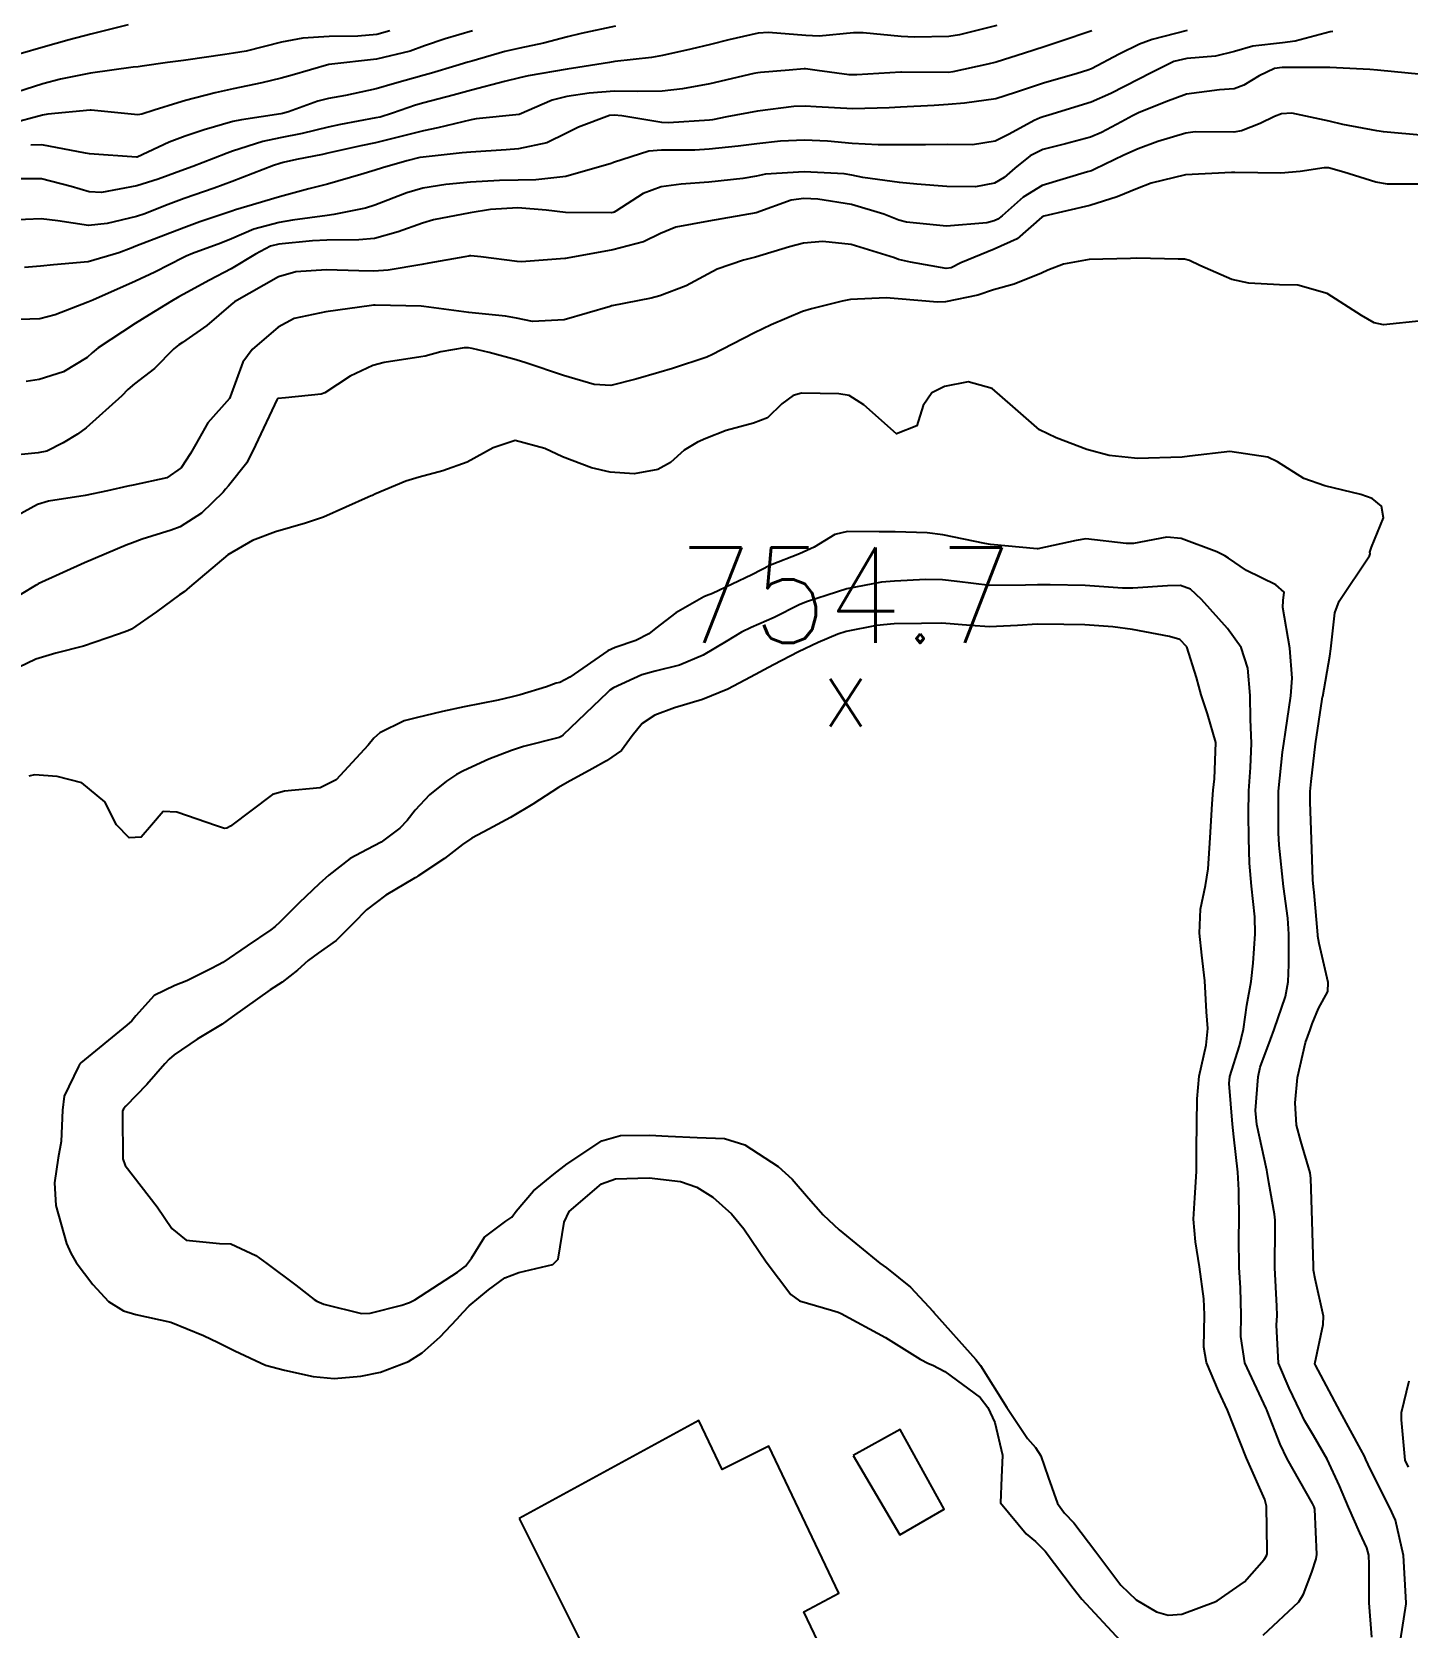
# Model space of a CAD drawing. Header units: metres. Extents: x 307586 to 320046, y 7427249 to 7434250.
# Drawn here: x 318582.8 to 318640.5, y 7430163.3 to 7430230.3 of the extents above; entities that cross this region are included whole.
import ezdxf
from ezdxf.enums import TextEntityAlignment as Align

# ---------------------------------------------------------------- set-up
doc = ezdxf.new("R2010")
doc.units = ezdxf.units.M
doc.header["$MEASUREMENT"] = 0
for name, color, linetype in [('Curvas de Nivel 1m', 11, 'Continuous'), ('Curvas de Nivel 5m', 15, 'Continuous'), ('Edificações', 30, 'Continuous'), ('Pontos Cotados', 45, 'Continuous')]:
    doc.layers.add(name, color=color, linetype=linetype)
doc.styles.add('Style-STANDARD', font='STANDARD.shx')

# ---------------------------------------------------------------- blocks, each defined once
blk = doc.blocks.new('ELVTXT_168')
at = {"layer": 'Pontos Cotados', "linetype": 'Continuous', "style": 'Style-STANDARD'}
for s, height, p in [('754.7', 4, (0, 4)), ('x', 3, (0, 0))]:
    blk.add_text(s, height=height, dxfattribs=at).set_placement(p, align=Align.MIDDLE_CENTER)

msp = doc.modelspace()

# ---------------------------------------------------------------- linework, layer by layer
at = {"layer": 'Curvas de Nivel 1m', "flags": 128}
for points, elevation in [([(318586.812, 7430230.56), (318585.244, 7430230.176), (318584.336, 7430229.935), (318583.239, 7430229.624), (318581.293, 7430229.069)], 771), ([(318627.26, 7430230.318), (318625.919, 7430229.864), (318625.249, 7430229.643), (318624.424, 7430229.369), (318623.239, 7430228.996), (318622.895, 7430228.909), (318621.419, 7430228.587), (318621.233, 7430228.569), (318619.261, 7430228.581), (318619.233, 7430228.579), (318617.397, 7430228.462), (318617.231, 7430228.459), (318617.069, 7430228.47), (318615.73, 7430228.653), (318615.234, 7430228.714), (318615.175, 7430228.719), (318614.547, 7430228.667), (318613.343, 7430228.568), (318613.232, 7430228.553), (318613.066, 7430228.517), (318611.227, 7430228.085), (318610.073, 7430227.873), (318609.223, 7430227.779), (318608.196, 7430227.768), (318607.223, 7430227.785), (318606.151, 7430227.695), (318605.221, 7430227.558), (318604.6, 7430227.405), (318603.213, 7430226.8), (318601.422, 7430226.615), (318601.209, 7430226.579), (318599.801, 7430226.247), (318599.202, 7430226.113), (318598.199, 7430225.859), (318597.194, 7430225.619), (318596.581, 7430225.49), (318595.187, 7430225.173), (318594.967, 7430225.122), (318593.88, 7430224.913), (318593.315, 7430224.785), (318593.181, 7430224.752), (318592.912, 7430224.655), (318591.173, 7430223.99), (318590.417, 7430223.711), (318589.166, 7430223.276), (318588.942, 7430223.195), (318588.383, 7430222.978), (318587.51, 7430222.635), (318587.156, 7430222.528), (318585.926, 7430222.234), (318585.15, 7430222.144), (318583.851, 7430222.335), (318583.154, 7430222.422), (318581.85, 7430222.362)], 766), ([(318601.255, 7430230.305), (318600.11, 7430229.981), (318599.245, 7430229.676), (318598.639, 7430229.456), (318597.235, 7430229.125), (318595.233, 7430228.9), (318593.687, 7430228.456), (318593.227, 7430228.325), (318592.416, 7430228.124), (318591.222, 7430227.874), (318590.467, 7430227.711), (318589.217, 7430227.389), (318588.895, 7430227.295), (318587.907, 7430226.983), (318587.382, 7430226.817), (318587.21, 7430226.794), (318585.254, 7430226.978), (318585.212, 7430226.979), (318583.438, 7430226.809), (318583.209, 7430226.77), (318581.853, 7430226.41)], 769), ([(318623.262, 7430230.532), (318621.699, 7430230.141), (318621.255, 7430230.073), (318619.815, 7430230.044), (318619.255, 7430230.074), (318617.658, 7430230.225), (318617.257, 7430230.222), (318615.817, 7430230.089), (318615.255, 7430230.11), (318613.689, 7430230.243), (318613.256, 7430230.218), (318612.016, 7430229.934), (318611.248, 7430229.738), (318610.42, 7430229.544), (318609.241, 7430229.278), (318608.777, 7430229.198), (318607.237, 7430229.019), (318607.005, 7430228.985), (318605.683, 7430228.773), (318605.232, 7430228.707), (318603.6, 7430228.426), (318603.228, 7430228.344), (318602.608, 7430228.191), (318601.223, 7430227.826), (318600.448, 7430227.611), (318599.217, 7430227.293), (318598.873, 7430227.196), (318597.899, 7430226.863), (318597.383, 7430226.695), (318597.21, 7430226.655), (318595.717, 7430226.381), (318595.203, 7430226.267), (318594.112, 7430225.998), (318593.196, 7430225.823), (318592.461, 7430225.664), (318591.188, 7430225.261), (318590.958, 7430225.18), (318590.387, 7430224.958), (318589.522, 7430224.624), (318589.178, 7430224.5), (318588.066, 7430224.089), (318587.171, 7430223.81), (318585.692, 7430223.536), (318585.168, 7430223.564), (318584.411, 7430223.787), (318583.174, 7430224.106), (318582.223, 7430224.104)], 767), ([(318637.362, 7430230.289), (318637.261, 7430230.267), (318635.79, 7430229.877), (318635.254, 7430229.814), (318634.017, 7430229.667), (318633.248, 7430229.442), (318632.444, 7430229.253), (318631.243, 7430229.157), (318630.69, 7430229.027), (318629.611, 7430228.486), (318629.369, 7430228.351), (318629.231, 7430228.279), (318628.048, 7430227.678), (318627.221, 7430227.318), (318625.453, 7430226.774), (318625.215, 7430226.709), (318625.092, 7430226.663), (318624.834, 7430226.544), (318623.781, 7430225.978), (318623.2, 7430225.686), (318622.245, 7430225.526), (318621.197, 7430225.536), (318620.267, 7430225.53), (318619.197, 7430225.528), (318618.284, 7430225.532), (318617.197, 7430225.583), (318616.167, 7430225.676), (318615.199, 7430225.727), (318614.182, 7430225.686), (318613.196, 7430225.576), (318612.415, 7430225.471), (318611.192, 7430225.346), (318610.598, 7430225.31), (318609.192, 7430225.307), (318608.657, 7430225.269), (318607.184, 7430224.792), (318607.155, 7430224.779), (318607.083, 7430224.751), (318605.177, 7430224.203), (318603.914, 7430224.054), (318603.175, 7430224.053), (318602.397, 7430224.033), (318601.174, 7430223.958), (318600.147, 7430223.867), (318599.172, 7430223.716), (318598.505, 7430223.521), (318597.164, 7430223.002), (318596.776, 7430222.876), (318595.447, 7430222.607), (318595.158, 7430222.562), (318593.704, 7430222.365), (318593.153, 7430222.276), (318592.089, 7430221.995), (318591.142, 7430221.584), (318590.697, 7430221.397), (318589.511, 7430220.966), (318589.243, 7430220.858), (318589.131, 7430220.8), (318587.926, 7430220.181), (318587.121, 7430219.804), (318585.323, 7430219.017), (318585.112, 7430218.929), (318583.749, 7430218.391), (318583.105, 7430218.23), (318582.257, 7430218.205)], 764), ([(318607.259, 7430230.511), (318605.825, 7430230.2), (318605.252, 7430230.062), (318604.241, 7430229.797), (318603.245, 7430229.585), (318602.613, 7430229.439), (318601.236, 7430229.046), (318601.072, 7430228.995), (318600.562, 7430228.837), (318599.545, 7430228.532), (318599.229, 7430228.446), (318597.989, 7430228.099), (318597.223, 7430227.88), (318595.931, 7430227.601), (318595.219, 7430227.476), (318594.764, 7430227.358), (318593.532, 7430226.917), (318593.286, 7430226.845), (318593.212, 7430226.829), (318591.573, 7430226.579), (318591.206, 7430226.502), (318590.004, 7430226.159), (318589.197, 7430225.896), (318588.53, 7430225.639), (318587.183, 7430225.014), (318587.163, 7430225.011), (318585.185, 7430225.153), (318585.025, 7430225.182), (318583.19, 7430225.532), (318582.725, 7430225.512)], 768), ([(318641.109, 7430228.477), (318639.237, 7430228.663), (318638.926, 7430228.685), (318637.239, 7430228.768), (318636.864, 7430228.77), (318635.238, 7430228.778), (318634.925, 7430228.735), (318634.276, 7430228.43), (318633.635, 7430228.03), (318633.227, 7430227.881), (318632.61, 7430227.832), (318631.225, 7430227.66), (318630.361, 7430227.339), (318629.217, 7430226.865), (318628.959, 7430226.749), (318628.499, 7430226.497), (318627.666, 7430226.046), (318627.203, 7430225.85), (318626.154, 7430225.57), (318625.195, 7430225.33), (318624.665, 7430225.071), (318624.028, 7430224.552), (318623.579, 7430224.156), (318623.176, 7430223.917), (318622.366, 7430223.763), (318621.175, 7430223.782), (318619.903, 7430223.875), (318619.176, 7430223.949), (318617.647, 7430224.156), (318617.179, 7430224.253), (318616.855, 7430224.31), (318615.18, 7430224.391), (318613.561, 7430224.294), (318613.178, 7430224.22), (318612.603, 7430224.114), (318611.175, 7430223.963), (318610.016, 7430223.88), (318609.173, 7430223.766), (318608.422, 7430223.486), (318607.278, 7430222.749), (318607.209, 7430222.703), (318607.162, 7430222.688), (318607.092, 7430222.681), (318605.162, 7430222.694), (318604.346, 7430222.788), (318603.164, 7430222.888), (318602.023, 7430222.817), (318601.161, 7430222.67), (318599.627, 7430222.377), (318599.157, 7430222.244), (318598.14, 7430221.873), (318597.144, 7430221.604), (318596.485, 7430221.538), (318595.142, 7430221.532), (318594.542, 7430221.506), (318593.14, 7430221.363), (318592.788, 7430221.275), (318592.155, 7430220.935), (318591.127, 7430220.325), (318590.229, 7430219.852), (318589.116, 7430219.243), (318588.938, 7430219.148), (318588.623, 7430218.975), (318587.692, 7430218.399), (318587.103, 7430218.031), (318585.557, 7430217.013), (318585.305, 7430216.801), (318585.087, 7430216.6), (318584.096, 7430216.011), (318583.072, 7430215.678), (318582.524, 7430215.595)], 763), ([(318641.206, 7430225.921), (318639.499, 7430226.077), (318639.209, 7430226.114), (318637.786, 7430226.384), (318637.214, 7430226.515), (318635.655, 7430226.851), (318635.217, 7430226.835), (318634.917, 7430226.722), (318634.313, 7430226.429), (318633.535, 7430226.11), (318633.207, 7430226.062), (318631.598, 7430226.073), (318631.206, 7430226.022), (318630.018, 7430225.664), (318629.196, 7430225.364), (318628.591, 7430225.097), (318627.378, 7430224.508), (318627.246, 7430224.445), (318627.182, 7430224.424), (318627.066, 7430224.396), (318625.176, 7430223.829), (318624.379, 7430223.34), (318623.492, 7430222.557), (318623.307, 7430222.413), (318623.161, 7430222.344), (318622.853, 7430222.257), (318621.158, 7430222.12), (318619.481, 7430222.286), (318619.161, 7430222.373), (318618.521, 7430222.616), (318617.167, 7430223.019), (318615.761, 7430223.243), (318615.169, 7430223.275), (318614.632, 7430223.202), (318613.163, 7430222.68), (318611.159, 7430222.325), (318609.799, 7430222.081), (318609.154, 7430221.812), (318608.432, 7430221.456), (318607.147, 7430221.128), (318605.236, 7430220.779), (318605.163, 7430220.759), (318605.143, 7430220.756), (318603.312, 7430220.627), (318603.14, 7430220.628), (318601.605, 7430220.823), (318601.185, 7430220.871), (318601.143, 7430220.867), (318601.111, 7430220.862), (318600.944, 7430220.832), (318599.426, 7430220.559), (318599.138, 7430220.514), (318597.715, 7430220.276), (318597.126, 7430220.223), (318596.484, 7430220.237), (318595.127, 7430220.279), (318593.84, 7430220.199), (318593.124, 7430219.985), (318591.274, 7430218.948), (318591.112, 7430218.823), (318590.112, 7430217.951), (318589.096, 7430217.236), (318588.93, 7430217.136), (318588.723, 7430216.974), (318587.911, 7430216.151), (318587.071, 7430215.504), (318586.798, 7430215.263), (318586.54, 7430214.998), (318585.049, 7430213.655), (318584.678, 7430213.392), (318584.078, 7430213.03), (318583.393, 7430212.681), (318583.036, 7430212.601), (318581.624, 7430212.471)], 762), ([(318641.178, 7430223.88), (318639.664, 7430223.879), (318639.179, 7430223.963), (318637.826, 7430224.384), (318637.185, 7430224.557), (318637.009, 7430224.569), (318635.999, 7430224.408), (318635.182, 7430224.335), (318633.257, 7430224.365), (318633.182, 7430224.364), (318633.11, 7430224.369), (318631.181, 7430224.274), (318629.745, 7430223.916), (318629.175, 7430223.698), (318628.321, 7430223.349), (318627.168, 7430222.988), (318625.235, 7430222.539), (318625.162, 7430222.494), (318624.115, 7430221.589), (318623.149, 7430221.15), (318621.751, 7430220.581), (318621.351, 7430220.375), (318621.139, 7430220.342), (318619.637, 7430220.605), (318619.144, 7430220.724), (318618.969, 7430220.788), (318617.15, 7430221.351), (318615.971, 7430221.467), (318615.15, 7430221.401), (318614.57, 7430221.245), (318613.144, 7430220.822), (318612.629, 7430220.688), (318611.53, 7430220.311), (318611.134, 7430220.108), (318610.233, 7430219.612), (318609.12, 7430219.189), (318608.755, 7430219.097), (318607.113, 7430218.775), (318607.093, 7430218.771), (318607.04, 7430218.751), (318605.107, 7430218.186), (318603.785, 7430218.114), (318603.107, 7430218.257), (318602.644, 7430218.342), (318601.11, 7430218.493), (318599.213, 7430218.748), (318599.112, 7430218.755), (318597.179, 7430218.803), (318597.112, 7430218.8), (318597.023, 7430218.783), (318595.109, 7430218.526), (318593.778, 7430218.242), (318593.103, 7430217.881), (318592.007, 7430216.936), (318591.621, 7430216.406), (318591.093, 7430214.95), (318591.062, 7430214.891), (318590.15, 7430213.861), (318589.643, 7430212.964), (318589.43, 7430212.573), (318589.028, 7430211.982), (318588.433, 7430211.564), (318587.017, 7430211.257), (318586.8, 7430211.209), (318585.947, 7430211.006), (318585.011, 7430210.823), (318583.46, 7430210.584), (318583.007, 7430210.434), (318581.612, 7430209.674)], 761), ([(318640.133, 7430162.345), (318640.444, 7430164.322), (318640.448, 7430164.34), (318640.445, 7430164.358), (318640.341, 7430166.342), (318639.992, 7430167.832), (318639.767, 7430168.351), (318638.947, 7430169.954), (318638.755, 7430170.367), (318638.693, 7430170.516), (318638.547, 7430170.795), (318637.673, 7430172.379), (318636.636, 7430174.336), (318636.62, 7430174.39), (318636.961, 7430176.033), (318636.974, 7430176.386), (318636.628, 7430177.946), (318636.559, 7430178.318), (318636.552, 7430178.391), (318636.552, 7430178.474), (318636.502, 7430180.392), (318636.45, 7430182.163), (318636.421, 7430182.394), (318636.021, 7430183.725), (318635.848, 7430184.403), (318635.789, 7430185.332), (318635.883, 7430186.403), (318636.218, 7430187.868), (318636.412, 7430188.395), (318636.506, 7430188.645), (318636.766, 7430189.29), (318637.152, 7430190.012), (318637.17, 7430190.386), (318636.799, 7430192.02), (318636.745, 7430192.333), (318636.741, 7430192.391), (318636.585, 7430194.158), (318636.559, 7430194.394), (318636.533, 7430194.688), (318636.47, 7430196.396), (318636.416, 7430197.945), (318636.421, 7430198.397), (318636.454, 7430198.822), (318636.648, 7430200.394), (318636.922, 7430202.268), (318636.941, 7430202.371), (318636.945, 7430202.39), (318637.247, 7430204.08), (318637.286, 7430204.387), (318637.456, 7430205.895), (318637.637, 7430206.383), (318638.907, 7430208.286), (318638.935, 7430208.371), (318638.925, 7430208.44), (318638.997, 7430208.652), (318639.498, 7430209.883), (318639.417, 7430210.366), (318639.026, 7430210.69), (318638.538, 7430210.865), (318637.031, 7430211.216), (318636.157, 7430211.526), (318635.041, 7430212.231), (318634.635, 7430212.424), (318633.045, 7430212.662), (318631.351, 7430212.465), (318631.042, 7430212.423), (318629.155, 7430212.376), (318629.042, 7430212.383), (318627.985, 7430212.501), (318627.045, 7430212.753), (318625.751, 7430213.231), (318625.053, 7430213.566), (318623.936, 7430214.551), (318623.074, 7430215.305), (318622.062, 7430215.591), (318621.075, 7430215.391), (318620.54, 7430215.126), (318620.181, 7430214.599), (318619.912, 7430213.743), (318619.051, 7430213.399), (318617.689, 7430214.624), (318617.069, 7430215.015), (318616.631, 7430215.076), (318615.07, 7430215.106), (318614.717, 7430215.015), (318614.242, 7430214.668), (318613.649, 7430214.082), (318613.055, 7430213.854), (318611.901, 7430213.547), (318611.048, 7430213.203), (318610.704, 7430213.056), (318610.142, 7430212.719), (318609.567, 7430212.195), (318609.035, 7430211.903), (318608.052, 7430211.721), (318607.033, 7430211.789), (318606.256, 7430211.983), (318605.039, 7430212.434), (318604.293, 7430212.787), (318603.046, 7430213.124), (318602.129, 7430212.814), (318601.037, 7430212.212), (318600.018, 7430211.855), (318599.024, 7430211.591), (318598.464, 7430211.413), (318597.158, 7430210.869), (318597.061, 7430210.821), (318597.012, 7430210.797), (318596.885, 7430210.745), (318595.003, 7430209.913), (318594.258, 7430209.65), (318592.997, 7430209.29), (318592.031, 7430208.934), (318590.987, 7430208.322), (318589.379, 7430206.966), (318589.157, 7430206.782), (318588.968, 7430206.653), (318587.995, 7430205.942), (318586.946, 7430205.209), (318586.8, 7430205.138), (318586.403, 7430204.998), (318584.938, 7430204.501), (318583.77, 7430204.196), (318582.932, 7430203.953), (318581.088, 7430203.068)], 759), ([(318639.003, 7430162.917), (318638.898, 7430164.363), (318638.89, 7430165.961), (318638.875, 7430166.364), (318638.792, 7430166.661), (318638.502, 7430167.29), (318638.02, 7430168.375), (318637.644, 7430169.261), (318637.127, 7430170.384), (318636.553, 7430171.382), (318636.174, 7430172.011), (318635.996, 7430172.399), (318635.534, 7430173.367), (318635.094, 7430174.412), (318635.011, 7430176.01), (318635.036, 7430176.414), (318635.015, 7430176.812), (318634.938, 7430178.415), (318634.944, 7430180.131), (318634.945, 7430180.416), (318634.92, 7430180.671), (318634.679, 7430181.996), (318634.611, 7430182.421), (318634.597, 7430182.508), (318634.183, 7430184.425), (318634.127, 7430185.01), (318634.229, 7430186.425), (318634.324, 7430186.837), (318634.749, 7430188), (318634.903, 7430188.418), (318635.382, 7430189.803), (318635.501, 7430190.409), (318635.519, 7430191.138), (318635.526, 7430192.409), (318635.485, 7430193.085), (318635.304, 7430194.413), (318635.117, 7430196.147), (318635.101, 7430196.416), (318635.092, 7430196.653), (318635.09, 7430198.417), (318635.257, 7430200.055), (318635.306, 7430200.414), (318635.376, 7430200.881), (318635.609, 7430202.41), (318635.668, 7430203.146), (318635.56, 7430204.411), (318635.27, 7430206.114), (318635.282, 7430206.415), (318635.323, 7430206.761), (318634.979, 7430207.066), (318633.745, 7430207.673), (318632.99, 7430208.184), (318632.832, 7430208.283), (318632.504, 7430208.447), (318631.001, 7430209.016), (318630.404, 7430209.074), (318628.998, 7430208.801), (318628.691, 7430208.8), (318627, 7430209.004), (318626.59, 7430208.925), (318624.994, 7430208.579), (318624.955, 7430208.579), (318622.996, 7430208.759), (318622.761, 7430208.799), (318621.002, 7430209.163), (318620.348, 7430209.251), (318619.003, 7430209.286), (318618.329, 7430209.291), (318617.003, 7430209.3), (318616.464, 7430209.175), (318615.595, 7430208.651), (318614.99, 7430208.372), (318613.77, 7430207.887), (318612.981, 7430207.485), (318611.331, 7430206.705), (318611.074, 7430206.606), (318610.971, 7430206.562), (318609.792, 7430205.89), (318608.951, 7430205.244), (318608.662, 7430205.018), (318608.113, 7430204.738), (318607.242, 7430204.444), (318606.938, 7430204.294), (318605.341, 7430203.188), (318604.925, 7430202.976), (318604.767, 7430202.939), (318604.368, 7430202.786), (318603.256, 7430202.46), (318602.919, 7430202.374), (318602.339, 7430202.23), (318600.914, 7430201.952), (318600.003, 7430201.748), (318598.902, 7430201.488), (318598.393, 7430201.363), (318597.365, 7430200.865), (318597.125, 7430200.634), (318596.888, 7430200.336), (318595.542, 7430198.89), (318594.869, 7430198.545), (318593.368, 7430198.415), (318592.866, 7430198.269), (318591.101, 7430196.946), (318590.946, 7430196.854), (318590.851, 7430196.84), (318590.518, 7430196.953), (318588.859, 7430197.528), (318588.273, 7430197.562), (318587.794, 7430196.981), (318587.353, 7430196.477), (318586.845, 7430196.448), (318586.325, 7430196.998), (318585.824, 7430197.967), (318584.87, 7430198.76), (318583.831, 7430199.03), (318582.873, 7430199.093), (318582.635, 7430199.044)], 758), ([(318634.449, 7430162.997), (318635.935, 7430164.398), (318636.143, 7430164.719), (318636.482, 7430165.645), (318636.675, 7430166.203), (318636.699, 7430166.388), (318636.613, 7430168.288), (318636.585, 7430168.389), (318636.515, 7430168.532), (318635.458, 7430170.406), (318635.153, 7430171.015), (318634.617, 7430172.419), (318634.601, 7430172.457), (318634.564, 7430172.518), (318633.671, 7430174.429), (318633.503, 7430175.527), (318633.527, 7430176.431), (318633.487, 7430177.569), (318633.444, 7430178.432), (318633.428, 7430179.656), (318633.438, 7430180.432), (318633.43, 7430181.678), (318633.376, 7430182.433), (318633.218, 7430183.914), (318633.157, 7430184.435), (318633.023, 7430186.143), (318633.052, 7430186.437), (318633.45, 7430187.729), (318633.615, 7430188.431), (318633.764, 7430189.434), (318633.935, 7430190.428), (318634.023, 7430191.195), (318634.11, 7430192.427), (318634.094, 7430193.143), (318633.952, 7430194.429), (318633.875, 7430195.392), (318633.839, 7430196.43), (318633.829, 7430197.464), (318633.843, 7430198.43), (318633.916, 7430199.401), (318633.952, 7430200.43), (318633.919, 7430201.424), (318633.9, 7430202.43), (318633.799, 7430203.567), (318633.517, 7430204.434), (318632.955, 7430205.242), (318631.859, 7430206.457), (318631.401, 7430206.887), (318630.979, 7430207.04), (318630.428, 7430207.026), (318628.977, 7430206.922), (318628.54, 7430206.932), (318626.978, 7430207.046), (318625.512, 7430207.066), (318624.978, 7430207.063), (318624.474, 7430207.049), (318622.978, 7430207.039), (318621.601, 7430207.203), (318620.98, 7430207.283), (318620.286, 7430207.291), (318618.979, 7430207.222), (318618.42, 7430207.174), (318616.976, 7430206.898), (318616.14, 7430206.642), (318615.274, 7430206.35), (318614.966, 7430206.223), (318613.924, 7430205.705), (318612.952, 7430205.274), (318612.551, 7430205.083), (318611.908, 7430204.696), (318610.937, 7430204.117), (318609.952, 7430203.7), (318608.93, 7430203.448), (318608.374, 7430203.29), (318607.183, 7430202.747), (318607.024, 7430202.647), (318606.921, 7430202.554), (318605.072, 7430200.777), (318604.979, 7430200.702), (318604.901, 7430200.67), (318603.407, 7430200.283), (318602.893, 7430200.119), (318601.952, 7430199.749), (318600.88, 7430199.271), (318600.595, 7430199.113), (318600.176, 7430198.837), (318599.455, 7430198.257), (318598.861, 7430197.61), (318598.524, 7430197.185), (318598.212, 7430196.856), (318597.433, 7430196.275), (318596.839, 7430195.967), (318596.128, 7430195.586), (318595.228, 7430194.894), (318594.819, 7430194.523), (318593.991, 7430193.728), (318593.174, 7430192.916), (318592.979, 7430192.739), (318592.798, 7430192.601), (318591.806, 7430191.916), (318590.777, 7430191.222), (318590.604, 7430191.123), (318590.279, 7430190.955), (318589.278, 7430190.454), (318588.766, 7430190.259), (318587.898, 7430189.842), (318587.135, 7430188.986), (318586.961, 7430188.777), (318586.749, 7430188.588), (318584.817, 7430187.019), (318584.78, 7430186.972), (318584.731, 7430186.862), (318584.12, 7430185.618), (318584.056, 7430185.026), (318584.001, 7430183.715), (318583.877, 7430183.028), (318583.719, 7430181.977), (318583.779, 7430181.029), (318584.226, 7430179.436), (318584.404, 7430179.022), (318584.629, 7430178.637), (318585.32, 7430177.709), (318585.98, 7430176.999), (318586.607, 7430176.609), (318587.131, 7430176.459), (318588.6, 7430176.134), (318589.969, 7430175.573), (318590.588, 7430175.279), (318591.293, 7430174.933), (318592.577, 7430174.327), (318593.37, 7430174.117), (318594.572, 7430173.852), (318595.453, 7430173.768), (318596.573, 7430173.873), (318597.395, 7430174.042), (318598.579, 7430174.482), (318599.153, 7430174.841), (318599.909, 7430175.514), (318600.604, 7430176.259), (318600.866, 7430176.56), (318601.117, 7430176.815), (318601.938, 7430177.489), (318602.625, 7430177.987), (318603.202, 7430178.219), (318604.631, 7430178.549), (318604.852, 7430178.777), (318605.106, 7430180.324), (318605.324, 7430180.77), (318606.675, 7430181.94), (318607.268, 7430182.153), (318608.677, 7430182.188), (318609.996, 7430182.036), (318610.674, 7430181.792), (318611.348, 7430181.372), (318612.135, 7430180.685), (318612.653, 7430180.044), (318613.587, 7430178.67), (318614.619, 7430177.288), (318614.985, 7430177.022), (318616.331, 7430176.634), (318616.612, 7430176.551), (318616.737, 7430176.503), (318618.596, 7430175.492), (318620.043, 7430174.588), (318620.398, 7430174.4), (318620.58, 7430174.332), (318621.082, 7430174.071), (318622.567, 7430172.969), (318622.889, 7430172.557), (318623.187, 7430171.924), (318623.507, 7430170.55), (318623.459, 7430169.621), (318623.42, 7430168.551), (318624.5, 7430167.255), (318624.893, 7430166.93), (318625.301, 7430166.528), (318626.47, 7430164.976), (318626.834, 7430164.506), (318628.446, 7430162.774)], 757)]:
    msp.add_lwpolyline(points, dxfattribs=dict(at, elevation=elevation))
at = {"layer": 'Curvas de Nivel 1m', "elevation": 756, "flags": 128}
msp.add_lwpolyline([(318631.238, 7430204.466), (318630.947, 7430204.773), (318630.519, 7430204.905), (318628.954, 7430205.197), (318628.14, 7430205.313), (318626.956, 7430205.384), (318626.076, 7430205.404), (318624.956, 7430205.414), (318624.138, 7430205.365), (318622.954, 7430205.313), (318622.158, 7430205.369), (318620.956, 7430205.459), (318620.101, 7430205.453), (318618.955, 7430205.433), (318618.212, 7430205.36), (318616.95, 7430205.107), (318616.588, 7430204.996), (318615.763, 7430204.648), (318614.939, 7430204.257), (318613.89, 7430203.714), (318612.928, 7430203.189), (318611.971, 7430202.694), (318610.918, 7430202.259), (318609.735, 7430201.902), (318608.912, 7430201.602), (318608.387, 7430201.256), (318607.965, 7430200.739), (318607.519, 7430200.118), (318606.887, 7430199.68), (318606.287, 7430199.354), (318605.237, 7430198.775), (318604.871, 7430198.565), (318603.791, 7430197.864), (318602.858, 7430197.311), (318601.942, 7430196.814), (318601.23, 7430196.441), (318600.843, 7430196.181), (318600.085, 7430195.587), (318598.969, 7430194.849), (318598.878, 7430194.794), (318598.822, 7430194.765), (318597.626, 7430194.051), (318596.809, 7430193.428), (318596.261, 7430192.878), (318595.533, 7430192.148), (318594.784, 7430191.611), (318594.369, 7430191.314), (318593.911, 7430190.909), (318593.277, 7430190.405), (318592.764, 7430190.077), (318591.174, 7430188.944), (318590.75, 7430188.641), (318589.701, 7430188.003), (318588.737, 7430187.349), (318588.533, 7430187.174), (318588.347, 7430186.974), (318587.591, 7430186.11), (318586.706, 7430185.203), (318586.609, 7430185.087), (318586.576, 7430184.992), (318586.569, 7430184.859), (318586.583, 7430182.991), (318586.679, 7430182.709), (318588.022, 7430180.976), (318588.644, 7430180.059), (318589.249, 7430179.574), (318590.638, 7430179.434), (318591.122, 7430179.42), (318592.174, 7430178.925), (318592.63, 7430178.599), (318593.848, 7430177.68), (318594.615, 7430177.086), (318594.729, 7430177.013), (318595.028, 7430176.894), (318596.607, 7430176.5), (318596.967, 7430176.507), (318598.294, 7430176.853), (318598.538, 7430176.927), (318598.614, 7430176.954), (318598.834, 7430177.066), (318600.627, 7430178.238), (318600.961, 7430178.485), (318601.216, 7430178.814), (318601.758, 7430179.697), (318602.657, 7430180.373), (318602.911, 7430180.545), (318603.095, 7430180.796), (318603.817, 7430181.643), (318604.678, 7430182.338), (318605.241, 7430182.772), (318606.693, 7430183.745), (318607.473, 7430183.964), (318608.695, 7430183.98), (318609.474, 7430183.944), (318610.695, 7430183.883), (318611.834, 7430183.833), (318612.692, 7430183.579), (318614.086, 7430182.666), (318614.678, 7430182.132), (318615.362, 7430181.341), (318615.977, 7430180.64), (318616.654, 7430180.003), (318618.362, 7430178.613), (318618.631, 7430178.412), (318619.637, 7430177.608), (318620.589, 7430176.58), (318620.612, 7430176.552), (318622.389, 7430174.562), (318622.58, 7430174.309), (318623.689, 7430172.549), (318624.55, 7430171.253), (318624.884, 7430170.872), (318625.114, 7430170.531), (318625.427, 7430169.629), (318625.809, 7430168.521), (318626.113, 7430168.12), (318626.505, 7430167.713), (318627.428, 7430166.501), (318628.472, 7430165.101), (318629.115, 7430164.48), (318629.965, 7430163.975), (318630.457, 7430163.837), (318631.032, 7430163.879), (318632.463, 7430164.414), (318632.478, 7430164.425), (318632.513, 7430164.439), (318633.668, 7430165.235), (318634.489, 7430166.172), (318634.58, 7430166.33), (318634.609, 7430166.418), (318634.614, 7430166.538), (318634.588, 7430168.419), (318634.517, 7430168.692), (318633.741, 7430170.428), (318633.215, 7430171.774), (318632.953, 7430172.436), (318632.571, 7430173.259), (318632.063, 7430174.445), (318631.957, 7430175.081), (318631.977, 7430176.446), (318631.951, 7430177.116), (318631.779, 7430178.449), (318631.601, 7430179.498), (318631.52, 7430180.451), (318631.571, 7430181.35), (318631.651, 7430182.455), (318631.649, 7430183.412), (318631.657, 7430184.456), (318631.668, 7430185.507), (318631.76, 7430186.455), (318632.049, 7430187.753), (318632.123, 7430188.449), (318632.062, 7430189.152), (318631.992, 7430190.452), (318631.87, 7430191.53), (318631.766, 7430192.456), (318631.818, 7430193.459), (318632.021, 7430194.452), (318632.133, 7430195.151), (318632.225, 7430196.449), (318632.306, 7430197.887), (318632.341, 7430198.448), (318632.398, 7430198.929), (318632.458, 7430200.447), (318632.113, 7430201.65), (318631.839, 7430202.456), (318631.653, 7430203.182)], close=True, dxfattribs=at)
at = {"layer": 'Curvas de Nivel 5m', "flags": 128}
for points, elevation in [([(318597.796, 7430230.316), (318597.246, 7430230.163), (318596.455, 7430230.092), (318595.245, 7430230.077), (318594.145, 7430230.01), (318593.242, 7430229.831), (318591.757, 7430229.461), (318591.237, 7430229.37), (318590.872, 7430229.318), (318589.234, 7430229.082), (318589.138, 7430229.067), (318588.458, 7430228.978), (318587.396, 7430228.823), (318587.231, 7430228.804), (318587.021, 7430228.783), (318585.228, 7430228.535), (318583.976, 7430228.282), (318583.223, 7430228.091), (318581.782, 7430227.625)], 770), ([(318631.261, 7430230.319), (318629.788, 7430229.951), (318629.252, 7430229.748), (318628.407, 7430229.337), (318627.236, 7430228.72), (318627.092, 7430228.655), (318626.635, 7430228.519), (318625.229, 7430228.117), (318624.056, 7430227.72), (318623.222, 7430227.46), (318621.916, 7430227.276), (318621.219, 7430227.215), (318620.64, 7430227.175), (318619.218, 7430227.109), (318618.753, 7430227.079), (318617.217, 7430227.035), (318615.689, 7430227.124), (318615.218, 7430227.156), (318614.743, 7430227.139), (318613.216, 7430226.945), (318611.941, 7430226.699), (318611.34, 7430226.579), (318611.211, 7430226.562), (318609.486, 7430226.45), (318609.209, 7430226.46), (318607.527, 7430226.747), (318607.213, 7430226.777), (318607.005, 7430226.753), (318605.704, 7430226.274), (318605.201, 7430226.012), (318604.374, 7430225.61), (318603.191, 7430225.362), (318602.678, 7430225.321), (318601.189, 7430225.223), (318600.831, 7430225.19), (318599.185, 7430225.017), (318599.045, 7430224.991), (318598.511, 7430224.857), (318597.488, 7430224.558), (318597.179, 7430224.46), (318596.576, 7430224.278), (318595.173, 7430223.88), (318594.399, 7430223.679), (318593.167, 7430223.347), (318591.797, 7430222.94), (318591.309, 7430222.8), (318591.16, 7430222.75), (318589.824, 7430222.292), (318589.149, 7430222.053), (318588.371, 7430221.751), (318587.137, 7430221.273), (318586.93, 7430221.199), (318586.421, 7430221.001), (318585.129, 7430220.626), (318583.674, 7430220.488), (318583.127, 7430220.44), (318582.453, 7430220.377)], 765), ([(318641.111, 7430218.141), (318639.491, 7430217.984), (318639.11, 7430218.066), (318638.571, 7430218.375), (318637.127, 7430219.298), (318635.898, 7430219.642), (318635.131, 7430219.651), (318633.837, 7430219.728), (318633.134, 7430219.877), (318631.793, 7430220.46), (318631.355, 7430220.677), (318631.146, 7430220.736), (318630.881, 7430220.738), (318629.146, 7430220.768), (318628.872, 7430220.767), (318627.145, 7430220.712), (318626.067, 7430220.526), (318625.403, 7430220.272), (318625.137, 7430220.145), (318623.993, 7430219.688), (318623.126, 7430219.44), (318622.466, 7430219.227), (318621.118, 7430218.939), (318620.78, 7430218.931), (318619.12, 7430219.062), (318618.625, 7430219.11), (318617.119, 7430219.037), (318616.782, 7430218.971), (318615.492, 7430218.654), (318615.112, 7430218.531), (318613.8, 7430217.979), (318613.103, 7430217.648), (318611.283, 7430216.707), (318611.158, 7430216.643), (318611.091, 7430216.615), (318609.659, 7430216.149), (318609.082, 7430215.972), (318608.121, 7430215.696), (318607.073, 7430215.435), (318606.367, 7430215.468), (318605.079, 7430215.847), (318603.502, 7430216.38), (318603.088, 7430216.505), (318601.967, 7430216.817), (318601.25, 7430216.983), (318601.095, 7430217.01), (318600.917, 7430217.01), (318599.938, 7430216.842), (318599.277, 7430216.661), (318599.09, 7430216.628), (318597.552, 7430216.4), (318597.084, 7430216.274), (318596.131, 7430215.83), (318595.066, 7430215.126), (318594.903, 7430215.064), (318593.417, 7430214.916), (318593.095, 7430214.887), (318593.062, 7430214.858), (318592.152, 7430212.933), (318591.786, 7430212.185), (318591.017, 7430211.228), (318590.888, 7430211.078), (318590.79, 7430210.952), (318589.894, 7430210.071), (318588.998, 7430209.501), (318588.61, 7430209.36), (318587.396, 7430208.986), (318586.991, 7430208.836), (318586.722, 7430208.726), (318584.983, 7430207.992), (318583.039, 7430207.105), (318582.973, 7430207.074), (318582.915, 7430207.041), (318581.712, 7430206.308)], 760), ([(318640.539, 7430170.048), (318640.408, 7430170.342), (318640.257, 7430172.042), (318640.251, 7430172.345), (318640.576, 7430173.666)], 760)]:
    msp.add_lwpolyline(points, dxfattribs=dict(at, elevation=elevation))
at = {"layer": 'Edificações'}
for points in [[(318603.226, 7430167.897), (318607.241, 7430159.87), (318610.57, 7430161.437), (318613.019, 7430156.151), (318608.122, 7430153.997), (318609.689, 7430150.669), (318620.461, 7430155.857), (318618.307, 7430160.164), (318617.23, 7430159.675), (318615.173, 7430163.982), (318616.642, 7430164.765), (318613.704, 7430170.931), (318611.746, 7430169.952), (318610.766, 7430172.008)], [(318617.235, 7430170.545), (318619.194, 7430167.218), (318621.054, 7430168.294), (318619.211, 7430171.634)]]:
    msp.add_lwpolyline(points, close=True, dxfattribs=at)

# ---------------------------------------------------------------- block references
at = {"layer": 'Pontos Cotados', "linetype": 'Continuous'}
msp.add_blockref('ELVTXT_168', (318616.923, 7430202.63, 754.69), dxfattribs=at)

doc.saveas('drawing.dxf')
